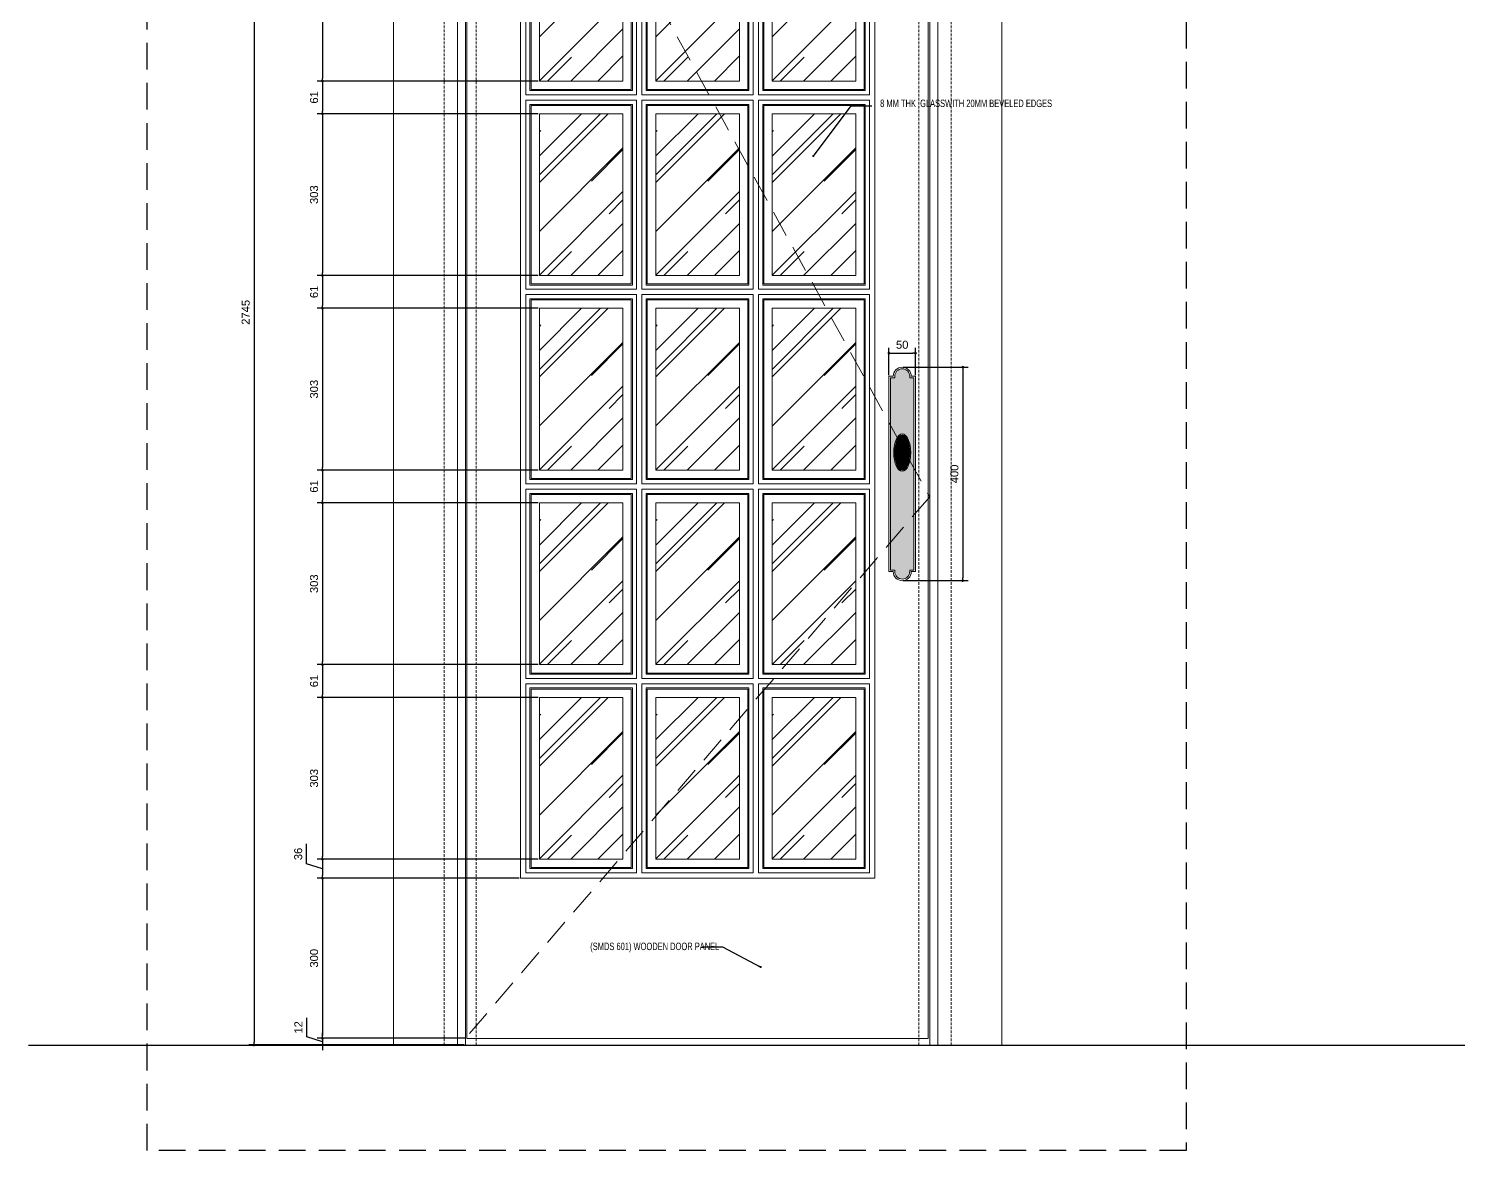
# Model space of a CAD drawing. Header units: inches. Extents: x 258415 to 640093, y 441672 to 945769.
# Drawn here: x 343077 to 345756, y 459541 to 461643 of the extents above; entities that cross this region are included whole.
import ezdxf

# ---------------------------------------------------------------- set-up
doc = ezdxf.new("R2010")
doc.units = ezdxf.units.IN
doc.header["$MEASUREMENT"] = 0
doc.linetypes.add('$0$DASHED', pattern=[0.75, 0.5, -0.25])
doc.linetypes.add('HIDDEN', pattern=[0.375, 0.25, -0.125])
for name, color, linetype in [('8', 8, 'Continuous'), ('CQ SPOT DETAIL DIMENSION', 9, 'Continuous'), ('CQ spot detail elevation', 1, 'Continuous'), ('CQ SPOT DETAILS', 40, 'Continuous'), ('CQ text label', 3, 'Continuous')]:
    doc.layers.add(name, color=color, linetype=linetype)
for name, color, linetype, lineweight in [('Bronze', 40, 'Continuous', 0), ('CQ Wood', 30, 'Continuous', 0), ('Glass', 4, 'Continuous', 0)]:
    doc.layers.add(name, color=color, linetype=linetype, lineweight=lineweight)
doc.styles.add('DIM 50', font='romans.shx', dxfattribs={"width": 0.75, "height": 100})
doc.styles.get("Standard").update_dxf_attribs({"font": 'arial.ttf'})
doc.dimstyles.new('chester 10', dxfattribs={"dimscale": 0.1, "dimtxt": 150, "dimasz": 50, "dimexe": 100, "dimexo": 20, "dimgap": 80, "dimtad": 1, "dimdec": 0, "dimzin": 0, "dimdsep": 46, "dimtxsty": 'Standard', "dimblk": 'DOT', "dimcen": 100, "dimclrd": 1, "dimclre": 1, "dimclrt": 3, "dimadec": 0, "dimazin": 0, "dimtfac": 1, "dimtdec": 0, "dimtofl": 0, "dimtmove": 0, "dimatfit": 3, "dimfxl": 1, "dimtolj": 1, "dimtzin": 0, "dimlwd": -1, "dimarcsym": 0})
doc.dimstyles.get("Standard").update_dxf_attribs({"dimtxt": 0.18, "dimasz": 0.18, "dimexe": 0.18, "dimexo": 0.0625, "dimgap": 0.09, "dimtad": 0, "dimtih": 1, "dimtoh": 1, "dimdec": 4, "dimzin": 0, "dimdsep": 46, "dimtxsty": 'Standard', "dimcen": 0.09, "dimadec": 0, "dimazin": 0, "dimtfac": 1, "dimtdec": 4, "dimtofl": 0, "dimtmove": 0, "dimatfit": 3, "dimfxl": 1, "dimtolj": 1, "dimtzin": 0, "dimarcsym": 0})

# ---------------------------------------------------------------- blocks, each defined once
blk = doc.blocks.new('plate 40 a')
at = {"layer": '8', "lineweight": 0, "ltscale": 5, "true_color": 0xefcb65}
h = blk.add_hatch(dxfattribs=at)
h.set_pattern_fill('AR-SAND', color=31, scale=2)
h.set_pattern_definition([(37.5, (0, 0), (-0.12598672, 3.85364754), [0, -3.04, 0, -3.4, 0, -3.25]), (7.5, (0, 0), (3.5395534, 5.64429213), [0, -1.64, 0, -2.74, 0, -1.05]), (327.5, (-2.46, 0), (6.22828372, 0.01131811), [0, -1, 0, -3.6, 0, -4.7]), (317.5, (-2.46, 0), (6.0122532, 1.75535113), [0, -0.5, 0, -2.36, 0, -2.7])])
h.paths.add_polyline_path([(22543, -102691.8), (22543, -102511.8), (22535, -102511.8), (22535, -102508.8, 1), (22507, -102508.8), (22507, -102511.8), (22499, -102511.8), (22499, -102691.8), (22499, -102871.8), (22507, -102871.8), (22507, -102874.8, 1), (22535, -102874.8), (22535, -102871.8), (22543, -102871.8)])
edge = h.paths.add_edge_path(flags=16)
edge.add_ellipse((22521, -102651.8), major_axis=(0, 35), ratio=0.457143, start_angle=0, end_angle=360, ccw=False)
edge = h.paths.add_edge_path(flags=0)
edge.add_ellipse((22521, -102651.8), major_axis=(0, 33), ratio=0.424232, start_angle=0, end_angle=360, ccw=False)
edge = h.paths.add_edge_path(flags=0)
edge.add_spline(control_points=[(22521, -102683.8), (22520.2, -102683.8), (22519.5, -102683.6), (22518, -102683), (22517.2, -102682.4), (22515.7, -102681), (22515, -102680.1), (22513.6, -102678), (22512.9, -102676.8), (22511.3, -102673.2), (22510.5, -102670.7), (22509.1, -102665.2), (22508.6, -102662.2), (22508, -102655.9), (22507.9, -102652.7), (22508.1, -102646.3), (22508.4, -102643.1), (22509.4, -102637.2), (22510, -102634.4), (22511.7, -102629.3), (22512.7, -102627.1), (22514.6, -102624), (22515.4, -102622.8), (22517.2, -102621.1), (22518.1, -102620.5), (22519.7, -102619.9), (22520.4, -102619.8), (22521.8, -102619.8), (22522.5, -102620), (22524, -102620.7), (22524.7, -102621.2), (22526.1, -102622.5), (22526.8, -102623.3), (22528.2, -102625.3), (22528.9, -102626.5), (22530.4, -102629.8), (22531.3, -102632.3), (22532.7, -102637.7), (22533.2, -102640.7), (22533.9, -102646.8), (22534, -102650), (22533.9, -102656.4), (22533.6, -102659.6), (22532.7, -102665.6), (22532.1, -102668.4), (22530.5, -102673.5), (22529.6, -102675.7), (22527.7, -102679.1), (22526.8, -102680.3), (22525, -102682.2), (22524.1, -102682.9), (22522.4, -102683.6), (22521.7, -102683.8), (22521, -102683.8)], knot_values=[0, 0, 0, 0, 0.188873, 0.188873, 0.377747, 0.377747, 0.56662, 0.56662, 0.755494, 0.755494, 1.050692, 1.050692, 1.345891, 1.345891, 1.641089, 1.641089, 1.936288, 1.936288, 2.231487, 2.231487, 2.526685, 2.526685, 2.751736, 2.751736, 2.976786, 2.976786, 3.156904, 3.156904, 3.337022, 3.337022, 3.51714, 3.51714, 3.697259, 3.697259, 3.877377, 3.877377, 4.170415, 4.170415, 4.463453, 4.463453, 4.756491, 4.756491, 5.049529, 5.049529, 5.342567, 5.342567, 5.635605, 5.635605, 5.866749, 5.866749, 6.097894, 6.097894, 6.283185, 6.283185, 6.283185, 6.283185], degree=3, periodic=0)
h.paths.add_polyline_path([(22513.5, -102651.8, -1), (22528.5, -102651.8, -1)], flags=0)
h = blk.add_hatch(dxfattribs=at)
h.set_pattern_fill('BRASS', color=31, scale=10)
edge = h.paths.add_edge_path()
edge.add_spline(control_points=[(22521, -102683.8), (22520.2, -102683.8), (22519.5, -102683.6), (22518, -102683), (22517.2, -102682.4), (22515.7, -102681), (22515, -102680.1), (22513.6, -102678), (22512.9, -102676.8), (22511.3, -102673.2), (22510.5, -102670.7), (22509.1, -102665.2), (22508.6, -102662.2), (22508, -102655.9), (22507.9, -102652.7), (22508.1, -102646.3), (22508.4, -102643.1), (22509.4, -102637.2), (22510, -102634.4), (22511.7, -102629.3), (22512.7, -102627.1), (22514.6, -102624), (22515.4, -102622.8), (22517.2, -102621.1), (22518.1, -102620.5), (22519.7, -102619.9), (22520.4, -102619.8), (22521.8, -102619.8), (22522.5, -102620), (22524, -102620.7), (22524.7, -102621.2), (22526.1, -102622.5), (22526.8, -102623.3), (22528.2, -102625.3), (22528.9, -102626.5), (22530.4, -102629.8), (22531.3, -102632.3), (22532.7, -102637.7), (22533.2, -102640.7), (22533.9, -102646.8), (22534, -102650), (22533.9, -102656.4), (22533.6, -102659.6), (22532.7, -102665.6), (22532.1, -102668.4), (22530.5, -102673.5), (22529.6, -102675.7), (22527.7, -102679.1), (22526.8, -102680.3), (22525, -102682.2), (22524.1, -102682.9), (22522.4, -102683.6), (22521.7, -102683.8), (22521, -102683.8)], knot_values=[0, 0, 0, 0, 0.188873, 0.188873, 0.377747, 0.377747, 0.56662, 0.56662, 0.755494, 0.755494, 1.050692, 1.050692, 1.345891, 1.345891, 1.641089, 1.641089, 1.936288, 1.936288, 2.231487, 2.231487, 2.526685, 2.526685, 2.751736, 2.751736, 2.976786, 2.976786, 3.156904, 3.156904, 3.337022, 3.337022, 3.51714, 3.51714, 3.697259, 3.697259, 3.877377, 3.877377, 4.170415, 4.170415, 4.463453, 4.463453, 4.756491, 4.756491, 5.049529, 5.049529, 5.342567, 5.342567, 5.635605, 5.635605, 5.866749, 5.866749, 6.097894, 6.097894, 6.283185, 6.283185, 6.283185, 6.283185], degree=3, periodic=0)
at = {"layer": 'Bronze', "ltscale": 5, "elevation": 0}
blk.add_lwpolyline([(22546, -102508.8), (22546, -102874.8), (22538, -102874.8, -1), (22504, -102874.8), (22496, -102874.8), (22496, -102508.8), (22504, -102508.8, -1), (22538, -102508.8)], format="xyb", close=True, dxfattribs=at)
at = {"layer": 'Bronze', "lineweight": 0, "ltscale": 5, "elevation": 0}
blk.add_lwpolyline([(22543, -102691.8), (22543, -102871.8), (22535, -102871.8), (22535, -102874.8, -0.414214), (22535, -102874.8, -1), (22507, -102874.8), (22507, -102871.8), (22499, -102871.8), (22499, -102691.8), (22499, -102511.8), (22507, -102511.8), (22507, -102508.8, -1), (22535, -102508.8, -0.414214), (22535, -102508.8), (22535, -102511.8), (22543, -102511.8)], format="xyb", close=True, dxfattribs=at)
at = {"layer": 'Bronze', "color": 8, "linetype": 'HIDDEN', "lineweight": 0, "ltscale": 5}
blk.add_circle((22521, -102651.8, 0), 7.5, dxfattribs=at)
at = {"layer": 'Bronze', "ltscale": 5, "extrusion": (0, 0, -1)}
blk.add_ellipse((22521, -102651.8, 0), major_axis=(0, 35), ratio=0.457143, dxfattribs=at)
at = {"layer": 'Bronze', "lineweight": 0, "ltscale": 5, "extrusion": (0, 0, -1)}
blk.add_ellipse((22521, -102651.8, 0), major_axis=(0, 33), ratio=0.424232, start_param=3.141593, end_param=9.424778, dxfattribs=at)
at = {"layer": 'Bronze', "lineweight": 0, "ltscale": 5}
blk.add_open_spline([(22521, -102683.8, 0), (22520.2, -102683.8, 0), (22519.5, -102683.6, 0), (22518, -102683, 0), (22517.2, -102682.4, 0), (22515.7, -102681, 0), (22515, -102680.1, 0), (22513.6, -102678, 0), (22512.9, -102676.8, 0), (22511.3, -102673.2, 0), (22510.5, -102670.7, 0), (22509.1, -102665.2, 0), (22508.6, -102662.2, 0), (22508, -102655.9, 0), (22507.9, -102652.7, 0), (22508.1, -102646.3, 0), (22508.4, -102643.1, 0), (22509.4, -102637.2, 0), (22510, -102634.4, 0), (22511.7, -102629.3, 0), (22512.7, -102627.1, 0), (22514.6, -102624, 0), (22515.4, -102622.8, 0), (22517.2, -102621.1, 0), (22518.1, -102620.5, 0), (22519.7, -102619.9, 0), (22520.4, -102619.8, 0), (22521.8, -102619.8, 0), (22522.5, -102620, 0), (22524, -102620.7, 0), (22524.7, -102621.2, 0), (22526.1, -102622.5, 0), (22526.8, -102623.3, 0), (22528.2, -102625.3, 0), (22528.9, -102626.5, 0), (22530.4, -102629.8, 0), (22531.3, -102632.3, 0), (22532.7, -102637.7, 0), (22533.2, -102640.7, 0), (22533.9, -102646.8, 0), (22534, -102650, 0), (22533.9, -102656.4, 0), (22533.6, -102659.6, 0), (22532.7, -102665.6, 0), (22532.1, -102668.4, 0), (22530.5, -102673.5, 0), (22529.6, -102675.7, 0), (22527.7, -102679.1, 0), (22526.8, -102680.3, 0), (22525, -102682.2, 0), (22524.1, -102682.9, 0), (22522.4, -102683.6, 0), (22521.7, -102683.8, 0), (22521, -102683.8, 0)], degree=3, knots=[0, 0, 0, 0, 0.188873, 0.188873, 0.377747, 0.377747, 0.56662, 0.56662, 0.755494, 0.755494, 1.050692, 1.050692, 1.345891, 1.345891, 1.641089, 1.641089, 1.936288, 1.936288, 2.231487, 2.231487, 2.526685, 2.526685, 2.751736, 2.751736, 2.976786, 2.976786, 3.156904, 3.156904, 3.337022, 3.337022, 3.51714, 3.51714, 3.697259, 3.697259, 3.877377, 3.877377, 4.170415, 4.170415, 4.463453, 4.463453, 4.756491, 4.756491, 5.049529, 5.049529, 5.342567, 5.342567, 5.635605, 5.635605, 5.866749, 5.866749, 6.097894, 6.097894, 6.283185, 6.283185, 6.283185, 6.283185], dxfattribs=at)
blk = doc.blocks.new('FF12 french door elev')
at = {"layer": 'Glass', "lineweight": 0}
h = blk.add_hatch(dxfattribs=at)
h.set_pattern_fill('AR-RROOF', color=256, scale=100, angle=45)
h.set_pattern_definition([(45, (-436.16, -364.5), (84.852814, 226.27417), [1500, -200, 500, -100]), (45, (-377.47, -235.1), (-164.75588, 23.334524), [300, -33, 600, -75]), (45, (-460.91, -269.04), (320.319372, 415.0716806), [800, -140, 400, -100])])
h.paths.add_polyline_path([(343066.6, 461833.2), (343066.6, 461530), (342910, 461530), (342910, 461833.2)])
h = blk.add_hatch(dxfattribs=at)
h.set_pattern_fill('AR-RROOF', color=256, scale=100, angle=45)
h.set_pattern_definition([(45, (-217.84, -364.5), (84.852814, 226.27417), [1500, -200, 500, -100]), (45, (-159.15, -235.1), (-164.75588, 23.334524), [300, -33, 600, -75]), (45, (-242.59, -269.04), (320.319372, 415.0716806), [800, -140, 400, -100])])
h.paths.add_polyline_path([(343284.9, 461833.2), (343284.9, 461530), (343128.3, 461530), (343128.3, 461833.2)])
h = blk.add_hatch(dxfattribs=at)
h.set_pattern_fill('AR-RROOF', color=256, scale=100, angle=45)
h.set_pattern_definition([(45, (0, -364.5), (84.852814, 226.27417), [1500, -200, 500, -100]), (45, (58.69, -235.1), (-164.75588, 23.334524), [300, -33, 600, -75]), (45, (-24.75, -269.04), (320.319372, 415.0716806), [800, -140, 400, -100])])
h.paths.add_polyline_path([(343502.7, 461833.2), (343502.7, 461530), (343346.1, 461530), (343346.1, 461833.2)])
h = blk.add_hatch(dxfattribs=at)
h.set_pattern_fill('AR-RROOF', color=256, scale=100, angle=45)
h.set_pattern_definition([(45, (-436.16, -729), (84.852814, 226.27417), [1500, -200, 500, -100]), (45, (-377.47, -599.6), (-164.75588, 23.334524), [300, -33, 600, -75]), (45, (-460.91, -633.54), (320.319372, 415.0716806), [800, -140, 400, -100])])
h.paths.add_polyline_path([(343066.6, 461468.7), (343066.6, 461165.5), (342910, 461165.5), (342910, 461468.7)])
h = blk.add_hatch(dxfattribs=at)
h.set_pattern_fill('AR-RROOF', color=256, scale=100, angle=45)
h.set_pattern_definition([(45, (-217.84, -729), (84.852814, 226.27417), [1500, -200, 500, -100]), (45, (-159.15, -599.6), (-164.75588, 23.334524), [300, -33, 600, -75]), (45, (-242.59, -633.54), (320.319372, 415.0716806), [800, -140, 400, -100])])
h.paths.add_polyline_path([(343284.9, 461468.7), (343284.9, 461165.5), (343128.3, 461165.5), (343128.3, 461468.7)])
h = blk.add_hatch(dxfattribs=at)
h.set_pattern_fill('AR-RROOF', color=256, scale=100, angle=45)
h.set_pattern_definition([(45, (0, -729), (84.852814, 226.27417), [1500, -200, 500, -100]), (45, (58.69, -599.6), (-164.75588, 23.334524), [300, -33, 600, -75]), (45, (-24.75, -633.54), (320.319372, 415.0716806), [800, -140, 400, -100])])
h.paths.add_polyline_path([(343502.7, 461468.7), (343502.7, 461165.5), (343346.1, 461165.5), (343346.1, 461468.7)])
h = blk.add_hatch(dxfattribs=at)
h.set_pattern_fill('AR-RROOF', color=256, scale=100, angle=45)
h.set_pattern_definition([(45, (-436.16, -1093.5), (84.852814, 226.27417), [1500, -200, 500, -100]), (45, (-377.47, -964.1), (-164.75588, 23.334524), [300, -33, 600, -75]), (45, (-460.91, -998.04), (320.319372, 415.0716806), [800, -140, 400, -100])])
h.paths.add_polyline_path([(343066.6, 461104.2), (343066.6, 460801), (342910, 460801), (342910, 461104.2)])
h = blk.add_hatch(dxfattribs=at)
h.set_pattern_fill('AR-RROOF', color=256, scale=100, angle=45)
h.set_pattern_definition([(45, (-217.84, -1093.5), (84.852814, 226.27417), [1500, -200, 500, -100]), (45, (-159.15, -964.1), (-164.75588, 23.334524), [300, -33, 600, -75]), (45, (-242.59, -998.04), (320.319372, 415.0716806), [800, -140, 400, -100])])
h.paths.add_polyline_path([(343284.9, 461104.2), (343284.9, 460801), (343128.3, 460801), (343128.3, 461104.2)])
h = blk.add_hatch(dxfattribs=at)
h.set_pattern_fill('AR-RROOF', color=256, scale=100, angle=45)
h.set_pattern_definition([(45, (0, -1093.5), (84.852814, 226.27417), [1500, -200, 500, -100]), (45, (58.69, -964.1), (-164.75588, 23.334524), [300, -33, 600, -75]), (45, (-24.75, -998.04), (320.319372, 415.0716806), [800, -140, 400, -100])])
h.paths.add_polyline_path([(343502.7, 461104.2), (343502.7, 460801), (343346.1, 460801), (343346.1, 461104.2)])
h = blk.add_hatch(dxfattribs=at)
h.set_pattern_fill('AR-RROOF', color=256, scale=100, angle=45)
h.set_pattern_definition([(45, (-436.16, -1458), (84.852814, 226.27417), [1500, -200, 500, -100]), (45, (-377.47, -1328.6), (-164.75588, 23.334524), [300, -33, 600, -75]), (45, (-460.91, -1362.54), (320.319372, 415.0716806), [800, -140, 400, -100])])
h.paths.add_polyline_path([(343066.6, 460739.7), (343066.6, 460436.5), (342910, 460436.5), (342910, 460739.7)])
h = blk.add_hatch(dxfattribs=at)
h.set_pattern_fill('AR-RROOF', color=256, scale=100, angle=45)
h.set_pattern_definition([(45, (-217.84, -1458), (84.852814, 226.27417), [1500, -200, 500, -100]), (45, (-159.15, -1328.6), (-164.75588, 23.334524), [300, -33, 600, -75]), (45, (-242.59, -1362.54), (320.319372, 415.0716806), [800, -140, 400, -100])])
h.paths.add_polyline_path([(343284.9, 460739.7), (343284.9, 460436.5), (343128.3, 460436.5), (343128.3, 460739.7)])
h = blk.add_hatch(dxfattribs=at)
h.set_pattern_fill('AR-RROOF', color=256, scale=100, angle=45)
h.set_pattern_definition([(45, (0, -1458), (84.852814, 226.27417), [1500, -200, 500, -100]), (45, (58.69, -1328.6), (-164.75588, 23.334524), [300, -33, 600, -75]), (45, (-24.75, -1362.54), (320.319372, 415.0716806), [800, -140, 400, -100])])
h.paths.add_polyline_path([(343502.7, 460739.7), (343502.7, 460436.5), (343346.1, 460436.5), (343346.1, 460739.7)])
h = blk.add_hatch(dxfattribs=at)
h.set_pattern_fill('AR-RROOF', color=256, scale=100, angle=45)
h.set_pattern_definition([(45, (-436.16, -1822.5), (84.852814, 226.27417), [1500, -200, 500, -100]), (45, (-377.47, -1693.1), (-164.75588, 23.334524), [300, -33, 600, -75]), (45, (-460.91, -1727.04), (320.319372, 415.0716806), [800, -140, 400, -100])])
h.paths.add_polyline_path([(343066.6, 460375.2), (343066.6, 460072), (342910, 460072), (342910, 460375.2)])
h = blk.add_hatch(dxfattribs=at)
h.set_pattern_fill('AR-RROOF', color=256, scale=100, angle=45)
h.set_pattern_definition([(45, (-217.84, -1822.5), (84.852814, 226.27417), [1500, -200, 500, -100]), (45, (-159.15, -1693.1), (-164.75588, 23.334524), [300, -33, 600, -75]), (45, (-242.59, -1727.04), (320.319372, 415.0716806), [800, -140, 400, -100])])
h.paths.add_polyline_path([(343284.9, 460375.2), (343284.9, 460072), (343128.3, 460072), (343128.3, 460375.2)])
h = blk.add_hatch(dxfattribs=at)
h.set_pattern_fill('AR-RROOF', color=256, scale=100, angle=45)
h.set_pattern_definition([(45, (0, -1822.5), (84.852814, 226.27417), [1500, -200, 500, -100]), (45, (58.69, -1693.1), (-164.75588, 23.334524), [300, -33, 600, -75]), (45, (-24.75, -1727.04), (320.319372, 415.0716806), [800, -140, 400, -100])])
h.paths.add_polyline_path([(343502.7, 460375.2), (343502.7, 460072), (343346.1, 460072), (343346.1, 460375.2)])
at = {"layer": 'CQ Wood', "color": 32, "elevation": 0}
for points in [[(342636.3, 459723.8), (342636.3, 462469.2), (343776.3, 462469.2), (343776.3, 459723.8)], [(342756.3, 459723.8), (342756.3, 462349.2), (343656.3, 462349.2), (343656.3, 459723.8)], [(343641.3, 459723.8), (343641.3, 462336.3), (342771.3, 462336.3), (342771.3, 459723.8)], [(343206.3, 461504.3), (343102.2, 461504.3), (343102.2, 461858.8), (343206.3, 461858.8)], [(343206.3, 461512.3), (343110.2, 461512.3), (343110.2, 461850.8), (343206.3, 461850.8)], [(343206.3, 461514.3), (343112.2, 461514.3), (343112.2, 461848.8), (343206.3, 461848.8)], [(343206.3, 461504.3), (343310.5, 461504.3), (343310.5, 461858.8), (343206.3, 461858.8)], [(343206.3, 461512.3), (343302.5, 461512.3), (343302.5, 461850.8), (343206.3, 461850.8)], [(343206.3, 461514.3), (343300.5, 461514.3), (343300.5, 461848.8), (343206.3, 461848.8)], [(343206.3, 461139.8), (343102.2, 461139.8), (343102.2, 461494.3), (343206.3, 461494.3)], [(343206.3, 461147.8), (343110.2, 461147.8), (343110.2, 461486.3), (343206.3, 461486.3)], [(343206.3, 461149.8), (343112.2, 461149.8), (343112.2, 461484.3), (343206.3, 461484.3)], [(343206.3, 461139.8), (343310.5, 461139.8), (343310.5, 461494.3), (343206.3, 461494.3)], [(343206.3, 461147.8), (343302.5, 461147.8), (343302.5, 461486.3), (343206.3, 461486.3)], [(343206.3, 461149.8), (343300.5, 461149.8), (343300.5, 461484.3), (343206.3, 461484.3)], [(343206.3, 460775.3), (343102.2, 460775.3), (343102.2, 461129.8), (343206.3, 461129.8)], [(343206.3, 460783.3), (343110.2, 460783.3), (343110.2, 461121.8), (343206.3, 461121.8)], [(343206.3, 460775.3), (343310.5, 460775.3), (343310.5, 461129.8), (343206.3, 461129.8)], [(343206.3, 460783.3), (343302.5, 460783.3), (343302.5, 461121.8), (343206.3, 461121.8)], [(343206.3, 460785.3), (343112.2, 460785.3), (343112.2, 461119.8), (343206.3, 461119.8)], [(343206.3, 460785.3), (343300.5, 460785.3), (343300.5, 461119.8), (343206.3, 461119.8)], [(343206.3, 460410.8), (343102.2, 460410.8), (343102.2, 460765.3), (343206.3, 460765.3)], [(343206.3, 460418.8), (343110.2, 460418.8), (343110.2, 460757.3), (343206.3, 460757.3)], [(343206.3, 460420.8), (343112.2, 460420.8), (343112.2, 460755.3), (343206.3, 460755.3)], [(343206.3, 460410.8), (343310.5, 460410.8), (343310.5, 460765.3), (343206.3, 460765.3)], [(343206.3, 460418.8), (343302.5, 460418.8), (343302.5, 460757.3), (343206.3, 460757.3)], [(343206.3, 460420.8), (343300.5, 460420.8), (343300.5, 460755.3), (343206.3, 460755.3)], [(343206.3, 460046.3), (343102.2, 460046.3), (343102.2, 460400.8), (343206.3, 460400.8)], [(343206.3, 460046.3), (343310.5, 460046.3), (343310.5, 460400.8), (343206.3, 460400.8)], [(343206.3, 460054.3), (343110.2, 460054.3), (343110.2, 460392.8), (343206.3, 460392.8)], [(343206.3, 460056.3), (343112.2, 460056.3), (343112.2, 460390.8), (343206.3, 460390.8)], [(343206.3, 460054.3), (343302.5, 460054.3), (343302.5, 460392.8), (343206.3, 460392.8)], [(343206.3, 460056.3), (343300.5, 460056.3), (343300.5, 460390.8), (343206.3, 460390.8)]]:
    blk.add_lwpolyline(points, dxfattribs=at)
at = {"layer": 'CQ Wood', "color": 134, "linetype": '$0$DASHED', "ltscale": 10, "elevation": 0}
for points in [[(342731.3, 459723.8), (342731.3, 462376.3), (343681.3, 462376.3), (343681.3, 459723.8)], [(342791.3, 459723.8), (342791.3, 462316.3), (343621.3, 462316.3), (343621.3, 459723.8)]]:
    blk.add_lwpolyline(points, dxfattribs=at)
at = {"layer": 'CQ Wood', "color": 134, "linetype": 'HIDDEN', "ltscale": 200, "elevation": 0}
blk.add_lwpolyline([(342771.3, 462336.3), (343641.3, 460751.1), (342771.3, 459736.3)], dxfattribs=at)
at = {"layer": 'CQ Wood', "color": 32, "elevation": 0}
for points in [[(342774.3, 459736.3), (343638.3, 459736.3), (343638.3, 462333.3), (342774.3, 462333.3)], [(342874.3, 460036.3), (343538.3, 460036.3), (343538.3, 462233.3), (342874.3, 462233.3)], [(343092.2, 461858.8), (342884.3, 461858.8), (342884.3, 461504.3), (343092.2, 461504.3)], [(343084.2, 461850.8), (342892.3, 461850.8), (342892.3, 461512.3), (343084.2, 461512.3)], [(343082.2, 461848.8), (342894.3, 461848.8), (342894.3, 461514.3), (343082.2, 461514.3)], [(343320.5, 461858.8), (343528.3, 461858.8), (343528.3, 461504.3), (343320.5, 461504.3)], [(343328.5, 461850.8), (343520.3, 461850.8), (343520.3, 461512.3), (343328.5, 461512.3)], [(343330.5, 461848.8), (343518.3, 461848.8), (343518.3, 461514.3), (343330.5, 461514.3)], [(343092.2, 461494.3), (342884.3, 461494.3), (342884.3, 461139.8), (343092.2, 461139.8)], [(343084.2, 461486.3), (342892.3, 461486.3), (342892.3, 461147.8), (343084.2, 461147.8)], [(343082.2, 461484.3), (342894.3, 461484.3), (342894.3, 461149.8), (343082.2, 461149.8)], [(343320.5, 461494.3), (343528.3, 461494.3), (343528.3, 461139.8), (343320.5, 461139.8)], [(343328.5, 461486.3), (343520.3, 461486.3), (343520.3, 461147.8), (343328.5, 461147.8)], [(343330.5, 461484.3), (343518.3, 461484.3), (343518.3, 461149.8), (343330.5, 461149.8)], [(343092.2, 461129.8), (342884.3, 461129.8), (342884.3, 460775.3), (343092.2, 460775.3)], [(343084.2, 461121.8), (342892.3, 461121.8), (342892.3, 460783.3), (343084.2, 460783.3)], [(343320.5, 461129.8), (343528.3, 461129.8), (343528.3, 460775.3), (343320.5, 460775.3)], [(343328.5, 461121.8), (343520.3, 461121.8), (343520.3, 460783.3), (343328.5, 460783.3)], [(343082.2, 461119.8), (342894.3, 461119.8), (342894.3, 460785.3), (343082.2, 460785.3)], [(343330.5, 461119.8), (343518.3, 461119.8), (343518.3, 460785.3), (343330.5, 460785.3)], [(343092.2, 460765.3), (342884.3, 460765.3), (342884.3, 460410.8), (343092.2, 460410.8)], [(343084.2, 460757.3), (342892.3, 460757.3), (342892.3, 460418.8), (343084.2, 460418.8)], [(343082.2, 460755.3), (342894.3, 460755.3), (342894.3, 460420.8), (343082.2, 460420.8)], [(343320.5, 460765.3), (343528.3, 460765.3), (343528.3, 460410.8), (343320.5, 460410.8)], [(343328.5, 460757.3), (343520.3, 460757.3), (343520.3, 460418.8), (343328.5, 460418.8)], [(343330.5, 460755.3), (343518.3, 460755.3), (343518.3, 460420.8), (343330.5, 460420.8)], [(343092.2, 460400.8), (342884.3, 460400.8), (342884.3, 460046.3), (343092.2, 460046.3)], [(343320.5, 460400.8), (343528.3, 460400.8), (343528.3, 460046.3), (343320.5, 460046.3)], [(343084.2, 460392.8), (342892.3, 460392.8), (342892.3, 460054.3), (343084.2, 460054.3)], [(343082.2, 460390.8), (342894.3, 460390.8), (342894.3, 460056.3), (343082.2, 460056.3)], [(343328.5, 460392.8), (343520.3, 460392.8), (343520.3, 460054.3), (343328.5, 460054.3)], [(343330.5, 460390.8), (343518.3, 460390.8), (343518.3, 460056.3), (343330.5, 460056.3)]]:
    blk.add_lwpolyline(points, close=True, dxfattribs=at)
at = {"layer": 'Glass', "lineweight": 0, "elevation": 0}
for points in [[(342910, 461833.2), (343066.6, 461833.2), (343066.6, 461530), (342910, 461530)], [(343128.3, 461833.2), (343284.9, 461833.2), (343284.9, 461530), (343128.3, 461530)], [(343346.1, 461833.2), (343502.7, 461833.2), (343502.7, 461530), (343346.1, 461530)], [(342910, 461468.7), (343066.6, 461468.7), (343066.6, 461165.5), (342910, 461165.5)], [(343128.3, 461468.7), (343284.9, 461468.7), (343284.9, 461165.5), (343128.3, 461165.5)], [(343346.1, 461468.7), (343502.7, 461468.7), (343502.7, 461165.5), (343346.1, 461165.5)], [(342910, 461104.2), (343066.6, 461104.2), (343066.6, 460801), (342910, 460801)], [(343128.3, 461104.2), (343284.9, 461104.2), (343284.9, 460801), (343128.3, 460801)], [(343346.1, 461104.2), (343502.7, 461104.2), (343502.7, 460801), (343346.1, 460801)], [(342910, 460739.7), (343066.6, 460739.7), (343066.6, 460436.5), (342910, 460436.5)], [(343128.3, 460739.7), (343284.9, 460739.7), (343284.9, 460436.5), (343128.3, 460436.5)], [(343346.1, 460739.7), (343502.7, 460739.7), (343502.7, 460436.5), (343346.1, 460436.5)], [(342910, 460375.2), (343066.6, 460375.2), (343066.6, 460072), (342910, 460072)], [(343128.3, 460375.2), (343284.9, 460375.2), (343284.9, 460072), (343128.3, 460072)], [(343346.1, 460375.2), (343502.7, 460375.2), (343502.7, 460072), (343346.1, 460072)]]:
    blk.add_lwpolyline(points, close=True, dxfattribs=at)
at = {"layer": '8', "color": 2}
blk.add_blockref('plate 40 a', (321068.9, 563485.6, 0), dxfattribs=at)
blk = doc.blocks.new('_Dot')
at = {"color": 0, "linetype": 'ByBlock', "lineweight": -2}
blk.add_line((-0.5, 0), (-1, 0), dxfattribs=at)
at = {"color": 0, "linetype": 'ByBlock', "const_width": 0.5}
blk.add_lwpolyline([(-0.25, 0, 1), (0.25, 0, 1)], format="xyb", close=True, dxfattribs=at)
blk = doc.blocks.new('*D1303')
at = {"layer": 'CQ SPOT DETAILS', "color": 1, "lineweight": -2, "transparency": 16777216}
for p, q in [((344032.1, 461847.5), (343617.7, 461847.5)), ((344032.1, 461544.3), (343617.7, 461544.3))]:
    blk.add_line(p, q, dxfattribs=at)
at = {"layer": 'CQ SPOT DETAILS', "color": 1, "transparency": 16777216}
blk.add_line((343627.7, 461842.5), (343627.7, 461549.3), dxfattribs=at)
at = {"layer": 'Defpoints', "color": 0, "transparency": 16777216}
for p in [(344034.1, 461847.5, 0), (343627.7, 461544.3), (344034.1, 461544.3, 0)]:
    blk.add_point(p, dxfattribs=at)
at = {"layer": 'CQ SPOT DETAILS', "color": 1, "transparency": 16777216, "xscale": 5, "yscale": 5, "zscale": 5}
for p, rotation in [((343627.7, 461847.5), 90), ((343627.7, 461544.3), 270)]:
    blk.add_blockref('_Dot', p, dxfattribs=dict(at, rotation=rotation))
at = {"layer": 'CQ SPOT DETAILS', "color": 3, "transparency": 16777216, "insert": (343612, 461695.9), "char_height": 15, "attachment_point": 5, "rotation": 90}
blk.add_mtext('\\A1;303', dxfattribs=at)
blk = doc.blocks.new('*D1304')
at = {"layer": 'CQ SPOT DETAILS', "color": 1, "lineweight": -2, "transparency": 16777216}
for p, q in [((344032.1, 461544.3), (343617.7, 461544.3)), ((344032.1, 461483), (343617.7, 461483))]:
    blk.add_line(p, q, dxfattribs=at)
at = {"layer": 'CQ SPOT DETAILS', "color": 1, "transparency": 16777216}
blk.add_line((343627.7, 461539.3), (343627.7, 461488), dxfattribs=at)
at = {"layer": 'Defpoints', "color": 0, "transparency": 16777216}
for p in [(344034.1, 461544.3, 0), (343627.7, 461483), (344034.1, 461483, 0)]:
    blk.add_point(p, dxfattribs=at)
at = {"layer": 'CQ SPOT DETAILS', "color": 1, "transparency": 16777216, "xscale": 5, "yscale": 5, "zscale": 5}
for p, rotation in [((343627.7, 461544.3), 90), ((343627.7, 461483), 270)]:
    blk.add_blockref('_Dot', p, dxfattribs=dict(at, rotation=rotation))
at = {"layer": 'CQ SPOT DETAILS', "color": 3, "transparency": 16777216, "insert": (343612, 461513.7), "char_height": 15, "attachment_point": 5, "rotation": 90}
blk.add_mtext('\\A1;61', dxfattribs=at)
blk = doc.blocks.new('*D1305')
at = {"layer": 'CQ SPOT DETAILS', "color": 1, "lineweight": -2, "transparency": 16777216}
for p, q in [((344032.1, 461483), (343617.7, 461483)), ((344032.1, 461179.8), (343617.7, 461179.8))]:
    blk.add_line(p, q, dxfattribs=at)
at = {"layer": 'CQ SPOT DETAILS', "color": 1, "transparency": 16777216}
blk.add_line((343627.7, 461478), (343627.7, 461184.8), dxfattribs=at)
at = {"layer": 'Defpoints', "color": 0, "transparency": 16777216}
for p in [(344034.1, 461483, 0), (343627.7, 461179.8), (344034.1, 461179.8, 0)]:
    blk.add_point(p, dxfattribs=at)
at = {"layer": 'CQ SPOT DETAILS', "color": 1, "transparency": 16777216, "xscale": 5, "yscale": 5, "zscale": 5}
for p, rotation in [((343627.7, 461483), 90), ((343627.7, 461179.8), 270)]:
    blk.add_blockref('_Dot', p, dxfattribs=dict(at, rotation=rotation))
at = {"layer": 'CQ SPOT DETAILS', "color": 3, "transparency": 16777216, "insert": (343612, 461331.4), "char_height": 15, "attachment_point": 5, "rotation": 90}
blk.add_mtext('\\A1;303', dxfattribs=at)
blk = doc.blocks.new('*D1306')
at = {"layer": 'CQ SPOT DETAILS', "color": 1, "lineweight": -2, "transparency": 16777216}
for p, q in [((344032.1, 461179.8), (343617.7, 461179.8)), ((344032.1, 461118.5), (343617.7, 461118.5))]:
    blk.add_line(p, q, dxfattribs=at)
at = {"layer": 'CQ SPOT DETAILS', "color": 1, "transparency": 16777216}
blk.add_line((343627.7, 461174.8), (343627.7, 461123.5), dxfattribs=at)
at = {"layer": 'Defpoints', "color": 0, "transparency": 16777216}
for p in [(344034.1, 461179.8, 0), (343627.7, 461118.5), (344034.1, 461118.5, 0)]:
    blk.add_point(p, dxfattribs=at)
at = {"layer": 'CQ SPOT DETAILS', "color": 1, "transparency": 16777216, "xscale": 5, "yscale": 5, "zscale": 5}
for p, rotation in [((343627.7, 461179.8), 90), ((343627.7, 461118.5), 270)]:
    blk.add_blockref('_Dot', p, dxfattribs=dict(at, rotation=rotation))
at = {"layer": 'CQ SPOT DETAILS', "color": 3, "transparency": 16777216, "insert": (343612, 461149.2), "char_height": 15, "attachment_point": 5, "rotation": 90}
blk.add_mtext('\\A1;61', dxfattribs=at)
blk = doc.blocks.new('*D1307')
at = {"layer": 'CQ SPOT DETAILS', "color": 1, "lineweight": -2, "transparency": 16777216}
for p, q in [((344032.1, 461118.5), (343617.7, 461118.5)), ((344032.1, 460815.3), (343617.7, 460815.3))]:
    blk.add_line(p, q, dxfattribs=at)
at = {"layer": 'CQ SPOT DETAILS', "color": 1, "transparency": 16777216}
blk.add_line((343627.7, 461113.5), (343627.7, 460820.3), dxfattribs=at)
at = {"layer": 'Defpoints', "color": 0, "transparency": 16777216}
for p in [(344034.1, 461118.5, 0), (343627.7, 460815.3), (344034.1, 460815.3, 0)]:
    blk.add_point(p, dxfattribs=at)
at = {"layer": 'CQ SPOT DETAILS', "color": 1, "transparency": 16777216, "xscale": 5, "yscale": 5, "zscale": 5}
for p, rotation in [((343627.7, 461118.5), 90), ((343627.7, 460815.3), 270)]:
    blk.add_blockref('_Dot', p, dxfattribs=dict(at, rotation=rotation))
at = {"layer": 'CQ SPOT DETAILS', "color": 3, "transparency": 16777216, "insert": (343612, 460966.9), "char_height": 15, "attachment_point": 5, "rotation": 90}
blk.add_mtext('\\A1;303', dxfattribs=at)
blk = doc.blocks.new('*D1308')
at = {"layer": 'CQ SPOT DETAILS', "color": 1, "lineweight": -2, "transparency": 16777216}
for p, q in [((344032.1, 460815.3), (343617.7, 460815.3)), ((344032.1, 460754), (343617.7, 460754))]:
    blk.add_line(p, q, dxfattribs=at)
at = {"layer": 'CQ SPOT DETAILS', "color": 1, "transparency": 16777216}
blk.add_line((343627.7, 460810.3), (343627.7, 460759), dxfattribs=at)
at = {"layer": 'Defpoints', "color": 0, "transparency": 16777216}
for p in [(344034.1, 460815.3, 0), (343627.7, 460754), (344034.1, 460754, 0)]:
    blk.add_point(p, dxfattribs=at)
at = {"layer": 'CQ SPOT DETAILS', "color": 1, "transparency": 16777216, "xscale": 5, "yscale": 5, "zscale": 5}
for p, rotation in [((343627.7, 460815.3), 90), ((343627.7, 460754), 270)]:
    blk.add_blockref('_Dot', p, dxfattribs=dict(at, rotation=rotation))
at = {"layer": 'CQ SPOT DETAILS', "color": 3, "transparency": 16777216, "insert": (343612, 460784.7), "char_height": 15, "attachment_point": 5, "rotation": 90}
blk.add_mtext('\\A1;61', dxfattribs=at)
blk = doc.blocks.new('*D1309')
at = {"layer": 'CQ SPOT DETAILS', "color": 1, "lineweight": -2, "transparency": 16777216}
for p, q in [((344032.1, 460754), (343617.7, 460754)), ((344032.1, 460450.8), (343617.7, 460450.8))]:
    blk.add_line(p, q, dxfattribs=at)
at = {"layer": 'CQ SPOT DETAILS', "color": 1, "transparency": 16777216}
blk.add_line((343627.7, 460749), (343627.7, 460455.8), dxfattribs=at)
at = {"layer": 'Defpoints', "color": 0, "transparency": 16777216}
for p in [(344034.1, 460754, 0), (343627.7, 460450.8), (344034.1, 460450.8, 0)]:
    blk.add_point(p, dxfattribs=at)
at = {"layer": 'CQ SPOT DETAILS', "color": 1, "transparency": 16777216, "xscale": 5, "yscale": 5, "zscale": 5}
for p, rotation in [((343627.7, 460754), 90), ((343627.7, 460450.8), 270)]:
    blk.add_blockref('_Dot', p, dxfattribs=dict(at, rotation=rotation))
at = {"layer": 'CQ SPOT DETAILS', "color": 3, "transparency": 16777216, "insert": (343612, 460602.4), "char_height": 15, "attachment_point": 5, "rotation": 90}
blk.add_mtext('\\A1;303', dxfattribs=at)
blk = doc.blocks.new('*D1310')
at = {"layer": 'CQ SPOT DETAILS', "color": 1, "lineweight": -2, "transparency": 16777216}
for p, q in [((344032.1, 460450.8), (343617.7, 460450.8)), ((344032.1, 460389.5), (343617.7, 460389.5))]:
    blk.add_line(p, q, dxfattribs=at)
at = {"layer": 'CQ SPOT DETAILS', "color": 1, "transparency": 16777216}
blk.add_line((343627.7, 460445.8), (343627.7, 460394.5), dxfattribs=at)
at = {"layer": 'Defpoints', "color": 0, "transparency": 16777216}
for p in [(344034.1, 460450.8, 0), (343627.7, 460389.5), (344034.1, 460389.5, 0)]:
    blk.add_point(p, dxfattribs=at)
at = {"layer": 'CQ SPOT DETAILS', "color": 1, "transparency": 16777216, "xscale": 5, "yscale": 5, "zscale": 5}
for p, rotation in [((343627.7, 460450.8), 90), ((343627.7, 460389.5), 270)]:
    blk.add_blockref('_Dot', p, dxfattribs=dict(at, rotation=rotation))
at = {"layer": 'CQ SPOT DETAILS', "color": 3, "transparency": 16777216, "insert": (343612, 460420.2), "char_height": 15, "attachment_point": 5, "rotation": 90}
blk.add_mtext('\\A1;61', dxfattribs=at)
blk = doc.blocks.new('*D1311')
at = {"layer": 'CQ SPOT DETAILS', "color": 1, "lineweight": -2, "transparency": 16777216}
for p, q in [((344032.1, 460389.5), (343617.7, 460389.5)), ((344032.1, 460086.3), (343617.7, 460086.3))]:
    blk.add_line(p, q, dxfattribs=at)
at = {"layer": 'CQ SPOT DETAILS', "color": 1, "transparency": 16777216}
blk.add_line((343627.7, 460384.5), (343627.7, 460091.3), dxfattribs=at)
at = {"layer": 'Defpoints', "color": 0, "transparency": 16777216}
for p in [(344034.1, 460389.5, 0), (343627.7, 460086.3), (344034.1, 460086.3, 0)]:
    blk.add_point(p, dxfattribs=at)
at = {"layer": 'CQ SPOT DETAILS', "color": 1, "transparency": 16777216, "xscale": 5, "yscale": 5, "zscale": 5}
for p, rotation in [((343627.7, 460389.5), 90), ((343627.7, 460086.3), 270)]:
    blk.add_blockref('_Dot', p, dxfattribs=dict(at, rotation=rotation))
at = {"layer": 'CQ SPOT DETAILS', "color": 3, "transparency": 16777216, "insert": (343612, 460237.9), "char_height": 15, "attachment_point": 5, "rotation": 90}
blk.add_mtext('\\A1;303', dxfattribs=at)
blk = doc.blocks.new('*D1312')
at = {"layer": 'CQ SPOT DETAILS', "color": 1, "transparency": 16777216}
for p, q in [((343598, 460077.4), (343598, 460114.8)), ((343627.7, 460068.5), (343598, 460077.4)), ((343627.7, 460081.3), (343627.7, 460055.7))]:
    blk.add_line(p, q, dxfattribs=at)
at = {"layer": 'CQ SPOT DETAILS', "color": 1, "lineweight": -2, "transparency": 16777216}
for p, q in [((344032.1, 460086.3), (343617.7, 460086.3)), ((343996.5, 460050.7), (343617.7, 460050.7))]:
    blk.add_line(p, q, dxfattribs=at)
at = {"layer": 'Defpoints', "color": 0, "transparency": 16777216}
for p in [(344034.1, 460086.3, 0), (343627.7, 460050.7), (343998.5, 460050.7, 0)]:
    blk.add_point(p, dxfattribs=at)
at = {"layer": 'CQ SPOT DETAILS', "color": 1, "transparency": 16777216, "xscale": 5, "yscale": 5, "zscale": 5}
for p, rotation in [((343627.7, 460086.3), 90), ((343627.7, 460050.7), 270)]:
    blk.add_blockref('_Dot', p, dxfattribs=dict(at, rotation=rotation))
at = {"layer": 'CQ SPOT DETAILS', "color": 3, "transparency": 16777216, "insert": (343582.3, 460096.1), "char_height": 15, "attachment_point": 5, "rotation": 90}
blk.add_mtext('\\A1;36', dxfattribs=at)
blk = doc.blocks.new('*D1313')
at = {"layer": 'CQ SPOT DETAILS', "color": 1, "lineweight": -2, "transparency": 16777216}
for p, q in [((343996.5, 460050.7), (343617.7, 460050.7)), ((343896.5, 459750.7), (343617.7, 459750.7))]:
    blk.add_line(p, q, dxfattribs=at)
at = {"layer": 'CQ SPOT DETAILS', "color": 1, "transparency": 16777216}
blk.add_line((343627.7, 460045.7), (343627.7, 459755.7), dxfattribs=at)
at = {"layer": 'Defpoints', "color": 0, "transparency": 16777216}
for p in [(343998.5, 460050.7, 0), (343627.7, 459750.7), (343898.5, 459750.7, 0)]:
    blk.add_point(p, dxfattribs=at)
at = {"layer": 'CQ SPOT DETAILS', "color": 1, "transparency": 16777216, "xscale": 5, "yscale": 5, "zscale": 5}
for p, rotation in [((343627.7, 460050.7), 90), ((343627.7, 459750.7), 270)]:
    blk.add_blockref('_Dot', p, dxfattribs=dict(at, rotation=rotation))
at = {"layer": 'CQ SPOT DETAILS', "color": 3, "transparency": 16777216, "insert": (343612, 459900.7), "char_height": 15, "attachment_point": 5, "rotation": 90}
blk.add_mtext('\\A1;300', dxfattribs=at)
blk = doc.blocks.new('*D1314')
at = {"layer": 'CQ SPOT DETAILS', "color": 1, "transparency": 16777216}
for p, q in [((343598.1, 459753.3), (343598.1, 459789.2)), ((343627.7, 459755.7), (343627.7, 459760.7)), ((343627.7, 459744.4), (343598.1, 459753.3)), ((343627.7, 459750.7), (343627.7, 459738.2)), ((343627.7, 459733.2), (343627.7, 459728.2))]:
    blk.add_line(p, q, dxfattribs=at)
at = {"layer": 'CQ SPOT DETAILS', "color": 1, "lineweight": -2, "transparency": 16777216}
for p, q in [((343896.5, 459750.7), (343617.7, 459750.7)), ((343893.5, 459738.2), (343617.7, 459738.2))]:
    blk.add_line(p, q, dxfattribs=at)
at = {"layer": 'Defpoints', "color": 0, "transparency": 16777216}
for p in [(343627.7, 459738.2), (343895.5, 459738.2, 0), (343898.5, 459750.7, 0)]:
    blk.add_point(p, dxfattribs=at)
at = {"layer": 'CQ SPOT DETAILS', "color": 1, "transparency": 16777216, "xscale": 5, "yscale": 5, "zscale": 5}
for p, rotation in [((343627.7, 459750.7), 270), ((343627.7, 459738.2), 90)]:
    blk.add_blockref('_Dot', p, dxfattribs=dict(at, rotation=rotation))
at = {"layer": 'CQ SPOT DETAILS', "color": 3, "transparency": 16777216, "insert": (343582.6, 459771.2), "char_height": 15, "attachment_point": 5, "rotation": 90}
blk.add_mtext('\\A1;12', dxfattribs=at)
blk = doc.blocks.new('*D1315')
at = {"layer": 'CQ SPOT DETAILS', "color": 1, "lineweight": -2, "transparency": 16777216}
for p, q in [((344689, 460993.2), (344689, 461044.4)), ((344739, 460993.2), (344739, 461044.4))]:
    blk.add_line(p, q, dxfattribs=at)
at = {"layer": 'CQ SPOT DETAILS', "color": 1, "transparency": 16777216}
blk.add_line((344694, 461034.4), (344734, 461034.4), dxfattribs=at)
at = {"layer": 'Defpoints', "color": 0, "transparency": 16777216}
for p in [(344739, 461034.4), (344689, 460991.2, 0), (344739, 460991.2, 0)]:
    blk.add_point(p, dxfattribs=at)
at = {"layer": 'CQ SPOT DETAILS', "color": 1, "transparency": 16777216, "xscale": 5, "yscale": 5, "zscale": 5, "rotation": 180}
blk.add_blockref('_Dot', (344689, 461034.4), dxfattribs=at)
at = {"layer": 'CQ SPOT DETAILS', "color": 1, "transparency": 16777216, "xscale": 5, "yscale": 5, "zscale": 5}
blk.add_blockref('_Dot', (344739, 461034.4), dxfattribs=at)
at = {"layer": 'CQ SPOT DETAILS', "color": 3, "transparency": 16777216, "insert": (344714, 461050.1), "char_height": 15, "attachment_point": 5}
blk.add_mtext('\\A1;50', dxfattribs=at)
blk = doc.blocks.new('*D1316')
at = {"layer": 'CQ SPOT DETAILS', "color": 1, "lineweight": -2, "transparency": 16777216}
for p, q in [((344716, 461008.2), (344837.5, 461008.2)), ((344716, 460608.2), (344837.5, 460608.2))]:
    blk.add_line(p, q, dxfattribs=at)
at = {"layer": 'CQ SPOT DETAILS', "color": 1, "transparency": 16777216}
blk.add_line((344827.5, 461003.2), (344827.5, 460613.2), dxfattribs=at)
at = {"layer": 'Defpoints', "color": 0, "transparency": 16777216}
for p in [(344714, 461008.2, 0), (344714, 460608.2, 0), (344827.5, 460608.2)]:
    blk.add_point(p, dxfattribs=at)
at = {"layer": 'CQ SPOT DETAILS', "color": 1, "transparency": 16777216, "xscale": 5, "yscale": 5, "zscale": 5}
for p, rotation in [((344827.5, 461008.2), 90), ((344827.5, 460608.2), 270)]:
    blk.add_blockref('_Dot', p, dxfattribs=dict(at, rotation=rotation))
at = {"layer": 'CQ SPOT DETAILS', "color": 3, "transparency": 16777216, "insert": (344811.9, 460808.2), "char_height": 15, "attachment_point": 5, "rotation": 90}
blk.add_mtext('\\A1;400', dxfattribs=at)
blk = doc.blocks.new('*D1317')
at = {"layer": 'CQ SPOT DETAILS', "color": 1, "lineweight": -2, "transparency": 16777216}
for p, q in [((343758.5, 462483.6), (343489.5, 462483.6)), ((343758.5, 459738.2), (343489.5, 459738.2))]:
    blk.add_line(p, q, dxfattribs=at)
at = {"layer": 'CQ SPOT DETAILS', "color": 1, "transparency": 16777216}
blk.add_line((343499.5, 462478.6), (343499.5, 459743.2), dxfattribs=at)
at = {"layer": 'Defpoints', "color": 0, "transparency": 16777216}
for p in [(343760.5, 462483.6, 0), (343499.5, 459738.2), (343760.5, 459738.2, 0)]:
    blk.add_point(p, dxfattribs=at)
at = {"layer": 'CQ SPOT DETAILS', "color": 1, "transparency": 16777216, "xscale": 5, "yscale": 5, "zscale": 5}
for p, rotation in [((343499.5, 462483.6), 90), ((343499.5, 459738.2), 270)]:
    blk.add_blockref('_Dot', p, dxfattribs=dict(at, rotation=rotation))
at = {"layer": 'CQ SPOT DETAILS', "color": 3, "transparency": 16777216, "insert": (343483.9, 461110.9), "char_height": 15, "attachment_point": 5, "rotation": 90}
blk.add_mtext('\\A1;2745', dxfattribs=at)

msp = doc.modelspace()

# ---------------------------------------------------------------- linework, layer by layer
at = {"layer": 'CQ spot detail elevation', "color": 3, "linetype": 'HIDDEN', "ltscale": 200}
msp.add_lwpolyline([(343299.081, 462930.336), (345246.103, 462930.336), (345246.103, 459540.679), (343299.081, 459540.679)], close=True, dxfattribs=at)
at = {"layer": 'CQ SPOT DETAILS', "color": 8}
msp.add_line((343077.022, 459738.163, 0), (346706.701, 459738.163, 0), dxfattribs=at)

# ---------------------------------------------------------------- block references
at = {"layer": 'CQ SPOT DETAIL DIMENSION'}
msp.add_blockref('FF12 french door elev', (1124.181, 14.33, 0), dxfattribs=at)

# ---------------------------------------------------------------- texts
at = {"layer": 'CQ text label', "ltscale": 500, "char_height": 14, "width": 2801.08838, "attachment_point": 1, "style": 'DIM 50'}
for s, insert in [('{\\fCityBlueprint|b0|i0|c2|p2;\\C3;8 MM THK  GLASSWITH 20MM BEVELED EDGES}', (344672.66, 461509.523, 0)), ('{\\fCityBlueprint|b0|i0|c2|p2;\\C3;(SMDS 601) WOODEN DOOR PANEL}', (344129.465, 459929.968, 0))]:
    msp.add_mtext(s, dxfattribs=dict(at, insert=insert))

# ---------------------------------------------------------------- dimensions: what is measured, and where the dimension line sits
at = {"layer": 'CQ SPOT DETAILS', "color": 8}
for base, p1, p2, picture, middle in [((343499.527, 459738.163), (343760.515, 462483.553, 0), (343760.515, 459738.163, 0), '*D1317', (343483.869, 461110.858)), ((344827.528, 460608.163), (344714.04, 461008.163, 0), (344714.04, 460608.163, 0), '*D1316', (344811.87, 460808.163))]:
    dim = msp.add_linear_dim(base=base, p1=p1, p2=p2, angle=90, dimstyle='chester 10', dxfattribs=at)
    dim.commit()
    dim.dimension.update_dxf_attribs({"geometry": picture, "text_midpoint": middle})
for base, p1, p2, picture, middle in [((343627.676, 461544.284), (344034.135, 461847.542, 0), (344034.135, 461544.284, 0), '*D1303', (343612.013, 461695.913)), ((343627.676, 461483.042), (344034.135, 461544.284, 0), (344034.135, 461483.042, 0), '*D1304', (343612.018, 461513.663)), ((343627.676, 461179.784), (344034.135, 461483.042, 0), (344034.135, 461179.784, 0), '*D1305', (343612.013, 461331.413)), ((343627.676, 461118.542), (344034.135, 461179.784, 0), (344034.135, 461118.542, 0), '*D1306', (343612.018, 461149.163)), ((343627.676, 460815.284), (344034.135, 461118.542, 0), (344034.135, 460815.284, 0), '*D1307', (343612.013, 460966.913)), ((343627.676, 460754.042), (344034.135, 460815.284, 0), (344034.135, 460754.042, 0), '*D1308', (343612.018, 460784.663)), ((343627.676, 460450.784), (344034.135, 460754.042, 0), (344034.135, 460450.784, 0), '*D1309', (343612.013, 460602.413)), ((343627.676, 460389.542), (344034.135, 460450.784, 0), (344034.135, 460389.542, 0), '*D1310', (343612.018, 460420.163)), ((343627.676, 460086.284), (344034.135, 460389.542, 0), (344034.135, 460086.284, 0), '*D1311', (343612.013, 460237.913)), ((343627.676, 460050.663), (344034.135, 460086.284, 0), (343998.515, 460050.663, 0), '*D1312', (343582.349, 460085.372)), ((343627.676, 459750.663), (343998.515, 460050.663, 0), (343898.515, 459750.663, 0), '*D1313', (343612.013, 459900.663)), ((343627.67639, 459738.16293), (343898.51464, 459750.66292, 0.00003), (343895.51464, 459738.16293, 0.00003), '*D1314', (343582.615, 459761.27214))]:
    dim = msp.add_linear_dim(base=base, p1=p1, p2=p2, angle=90, dimstyle='chester 10', override={"dimtmove": 1}, dxfattribs=at)
    dim.commit()
    dim.dimension.update_dxf_attribs({"geometry": picture, "text_midpoint": middle})
dim = msp.add_linear_dim(base=(344739.04, 461034.413), p1=(344689.04, 460991.163, 0), p2=(344739.04, 460991.163, 0), dimstyle='chester 10', dxfattribs=at)
dim.commit()
dim.dimension.update_dxf_attribs({"geometry": '*D1315', "text_midpoint": (344714.04, 461050.072)})

# ---------------------------------------------------------------- leaders
at = {"layer": 'CQ SPOT DETAILS', "color": 1}
for points in [[(344547.591, 461403.74, 0), (344618.566, 461497.873, 0), (344657.353, 461497.873, 0)], [(344448.707, 459884.25, 0), (344377.733, 459921.435, 0), (344338.946, 459921.435, 0)]]:
    msp.add_leader(points, dimstyle='Standard', override={"dimasz": 4, "dimldrblk": 'Dot', "dimfxl": 0.1, "dimarcsym": 2}, dxfattribs=at)

doc.saveas('drawing.dxf')
